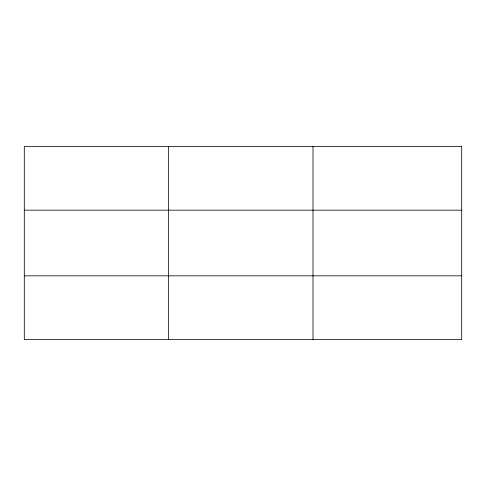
<?xml version="1.0" encoding="UTF-8"?>
<svg xmlns="http://www.w3.org/2000/svg" width="486" height="486" viewBox="0 0 486 486"><rect width="100%" height="100%" fill="white"/><g stroke="black" fill="none" stroke-linecap="round" stroke-linejoin="round"><path stroke-width="0.73" d="M168.642 146.432L168.642 339.568M312.984 146.432L312.984 339.568M24.3 210.165L461.7 210.165M24.3 275.835L461.7 275.835M461.7 146.432L461.7 339.568L24.3 339.568L24.3 146.432L461.7 146.432"/></g></svg>
